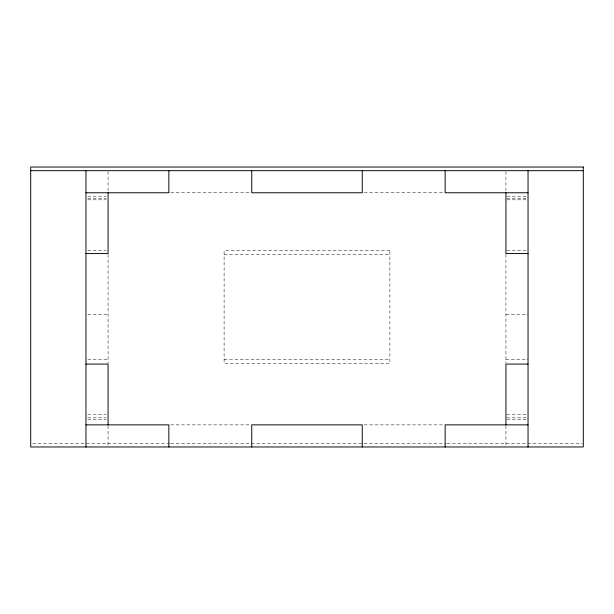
<?xml version="1.0" encoding="UTF-8"?>
<svg xmlns="http://www.w3.org/2000/svg" width="614" height="614" viewBox="0 0 614 614"><rect width="100%" height="100%" fill="white"/><g stroke="black" fill="none" stroke-linecap="round" stroke-linejoin="round"><path stroke-width="0.46" stroke-dasharray="3.07 2.3" d="M170.753 192.773L250.788 192.773M364.163 192.773L444.198 192.773M87.802 196.188L106.222 196.188M506.857 196.188L528.04 196.188M87.802 198.299L106.222 198.299M506.857 198.299L527.119 198.299M87.802 199.819L106.222 199.819M506.857 199.819L527.119 199.819M87.802 250.696L106.222 250.696M506.857 250.696L527.119 250.696M224.11 254.311L389.89 254.311M87.802 314.345L108.064 314.345M505.936 314.345L528.04 314.345M87.802 359.712L108.064 359.712M224.11 359.689L389.89 359.689M505.936 359.712L528.04 359.712M87.802 414.22L106.222 414.22M506.857 414.22L527.119 414.22M87.802 417.85L106.222 417.85M506.857 417.85L527.119 417.85M87.802 419.339L106.222 419.339M506.857 419.339L527.119 419.339M170.753 424.865L250.788 424.865M364.163 424.865L444.198 424.865M32.619 443.331L169.809 443.331M170.769 443.331L446.109 443.331M447.069 443.331L582.341 443.331M505.936 171.59L505.936 191.852M505.936 254.326L505.936 363.342M505.936 425.786L505.936 446.048M108.064 171.59L108.064 191.852M108.064 254.511L108.064 363.342M108.064 425.786L108.064 446.048M389.89 250.673L224.11 250.673L224.11 363.327L389.89 363.327L389.89 250.673"/><path stroke-width="0.92" d="M30.7 170.669L583.3 170.669M85.96 192.773L168.85 192.773L168.85 170.669M528.04 192.773L445.15 192.773L445.15 170.669M85.96 253.559L108.064 253.559L108.064 192.773M528.04 253.559L505.936 253.559L505.936 192.773M85.96 364.079L108.064 364.079L108.064 424.865M528.04 364.079L505.936 364.079L505.936 424.865M85.96 424.865L168.85 424.865L168.85 446.969M528.04 424.865L445.15 424.865L445.15 446.969M528.04 170.669L528.04 446.969M362.26 170.669L362.26 192.773L251.74 192.773L251.74 170.669M362.26 446.969L362.26 424.865L251.74 424.865L251.74 446.969M85.96 170.669L85.96 446.969M583.3 167.031L30.7 167.031L30.7 446.969L583.3 446.969L583.3 167.031"/></g></svg>
